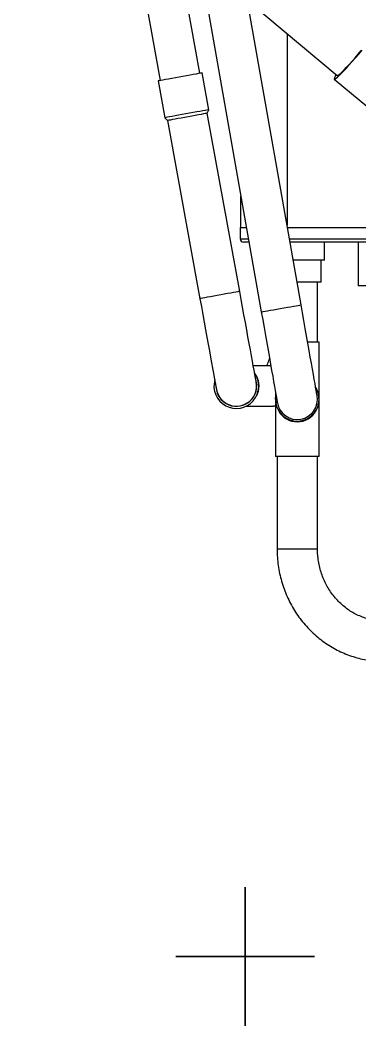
# Model space of a CAD drawing. Header units: millimetres. Extents: x -69706 to 52883, y -6882 to 68885.
# Drawn here: x 6827 to 7014, y 62705 to 63258 of the extents above; entities that cross this region are included whole.
import ezdxf

# ---------------------------------------------------------------- set-up
doc = ezdxf.new("R2010")
doc.units = ezdxf.units.MM
doc.layers.add('B2F-H-EQ-P-T20001$0$M-HVAC-EQPM', color=134, linetype='Continuous')

# ---------------------------------------------------------------- blocks, each defined once
blk = doc.blocks.new('B2F-H-EQ-P-T20001$0$CH-B2C-05、09-1000RT_20201019')
at = {"color": 0, "linetype": 'Continuous', "lineweight": 25}
for p, q in [((2912.32, 2206.97), (2989.38, 1783.77)), ((3011.24, 1787.75), (2936.05, 2200.68)), ((2953.7, 2174.17), (3044.97, 1656.57)), ((3066.86, 1660.43), (2975.59, 2178.03)), ((3037.35, 1827.78), (3086.74, 1786.57)), ((3059.15, 1809.59), (3059.15, 1704.16)), ((3016.15, 1767.74), (3012.47, 1787.98)), ((2988.15, 1783.55), (2991.84, 1763.31)), ((3085.11, 1784.62), (3108.27, 1765.3)), ((3015.25, 1765.76), (3016.15, 1767.74)), ((3033.08, 1667.8), (3015.25, 1765.76)), ((2991.84, 1763.31), (2993.38, 1761.78)), ((2993.38, 1761.78), (3011.22, 1663.82)), ((3033.75, 1702.89), (3033.75, 1720.22)), ((3033.35, 1702.89), (3033.35, 1696.66)), ((3033.35, 1702.89), (3036.8, 1702.89)), ((3059.37, 1702.89), (3120.75, 1702.89)), ((3033.35, 1696.66), (3037.9, 1696.66)), ((3038.21, 1694.89), (3035.13, 1694.89)), ((3060.47, 1696.66), (3120.75, 1696.66)), ((3120.75, 1694.89), (3060.78, 1694.89)), ((3079.74, 1684.99), (3079.74, 1694.89)), ((3098.27, 1694.89), (3098.27, 1670.89)), ((3079.74, 1684.99), (3062.53, 1684.99)), ((3077.91, 1672.99), (3077.91, 1684.99)), ((3077.91, 1672.99), (3064.64, 1672.99)), ((3075.85, 1639.96), (3075.85, 1672.99)), ((3131.27, 1670.89), (3098.27, 1670.89)), ((3076.74, 1639.96), (3070.47, 1639.96)), ((3076.74, 1608.47), (3076.74, 1639.96)), ((3050.19, 1626.95), (3040.52, 1626.95)), ((3052.73, 1612.54), (3052.73, 1576.97)), ((3036.63, 1604.72), (3051.59, 1604.72)), ((3051.59, 1604.72), (3052.73, 1604.8)), ((3076.74, 1576.97), (3076.74, 1608.47)), ((3064.73, 1576.97), (3052.73, 1576.97)), ((3053.62, 1576.97), (3053.62, 1526.25)), ((3076.74, 1576.97), (3064.73, 1576.97)), ((3075.85, 1526.25), (3075.85, 1576.97)), ((3053.62, 1526.25), (3075.85, 1526.25)), ((3036.12, 1340.1), (3036.12, 1302.01)), ((3036.12, 1340.1), (3036.12, 1340.1)), ((3036.12, 1302.01), (3036.12, 1340.1)), ((2998.02, 1302.01), (3036.12, 1302.01)), ((2998.02, 1302), (2998.02, 1302.01)), ((3036.12, 1302), (2998.02, 1302)), ((3036.12, 1302.01), (3074.22, 1302.01)), ((3036.12, 1302), (3036.12, 1263.9)), ((3074.22, 1302), (3036.12, 1302)), ((3036.12, 1263.9), (3036.12, 1302)), ((3074.22, 1302.01), (3074.22, 1302)), ((3036.12, 1263.9), (3036.12, 1263.9))]:
    blk.add_line(p, q, dxfattribs=at)
at = {"color": 0, "linetype": 'Continuous', "lineweight": 25, "flags": 128}
for points in [[(3085.06, 1784.76), (3085.18, 1784.59), (3085.51, 1784.69), (3086.07, 1785.06), (3086.84, 1785.7), (3087.8, 1786.59), (3088.95, 1787.71), (3090.27, 1789.07), (3091.73, 1790.62), (3093.32, 1792.35), (3095.01, 1794.23), (3096.77, 1796.24), (3098.59, 1798.34), (3100.42, 1800.51)], [(3086.74, 1786.57), (3086.81, 1786.54), (3087.15, 1786.66), (3087.7, 1787.05), (3088.47, 1787.71), (3089.44, 1788.61), (3090.58, 1789.75), (3091.89, 1791.11), (3093.33, 1792.66), (3094.88, 1794.38), (3096.53, 1796.24), (3098.23, 1798.2), (3099.96, 1800.23)], [(3012.47, 1787.98), (3012.42, 1787.97), (3012.07, 1787.91), (3011.39, 1787.78), (3010.38, 1787.6), (3009.09, 1787.36), (3007.54, 1787.08), (3005.78, 1786.76), (3003.87, 1786.41), (3001.85, 1786.04), (2999.79, 1785.67), (2997.75, 1785.3), (2995.78, 1784.94), (2993.93, 1784.6), (2992.28, 1784.3), (2990.85, 1784.04), (2989.69, 1783.83), (2988.85, 1783.68), (2988.33, 1783.58), (2988.15, 1783.55)], [(3016.15, 1767.74), (3016.11, 1767.73), (3015.76, 1767.66), (3015.07, 1767.54), (3014.07, 1767.36), (3012.77, 1767.12), (3011.22, 1766.84), (3009.47, 1766.52), (3007.55, 1766.17), (3005.54, 1765.8), (3003.48, 1765.43), (3001.43, 1765.06), (2999.46, 1764.7), (2997.62, 1764.36), (2995.96, 1764.06), (2994.54, 1763.8), (2993.38, 1763.59), (2992.53, 1763.43), (2992.01, 1763.34), (2991.84, 1763.31)], [(3015.25, 1765.76), (3015.2, 1765.76), (3014.85, 1765.69), (3014.16, 1765.57), (3013.16, 1765.38), (3011.87, 1765.15), (3010.34, 1764.87), (3008.61, 1764.56), (3006.75, 1764.22), (3004.8, 1763.86), (3002.85, 1763.51), (3000.93, 1763.16), (2999.13, 1762.83), (2997.5, 1762.53), (2996.08, 1762.27), (2994.93, 1762.06), (2994.08, 1761.91), (2993.56, 1761.81), (2993.38, 1761.78), (2993.38, 1761.78)], [(3033.08, 1667.8), (3033.04, 1667.8), (3032.69, 1667.73), (3032, 1667.61), (3030.99, 1667.42), (3029.71, 1667.19), (3028.17, 1666.91), (3026.45, 1666.6), (3024.58, 1666.26), (3022.64, 1665.9), (3020.68, 1665.55), (3018.77, 1665.2), (3016.97, 1664.87), (3015.33, 1664.57), (3013.92, 1664.31), (3012.76, 1664.1), (3011.91, 1663.95), (3011.39, 1663.85), (3011.22, 1663.82), (3011.22, 1663.82)], [(3042.18, 1617.83), (3042.15, 1618.02), (3042.05, 1618.58), (3041.87, 1619.53), (3041.63, 1620.84), (3041.33, 1622.51), (3040.96, 1624.52), (3040.54, 1626.86), (3040.05, 1629.52), (3039.52, 1632.46), (3038.93, 1635.68), (3038.3, 1639.14), (3037.63, 1642.81), (3036.93, 1646.68), (3036.2, 1650.71), (3035.44, 1654.87), (3034.66, 1659.13), (3033.88, 1663.45), (3033.08, 1667.8)], [(3011.22, 1663.82), (3012.01, 1659.47), (3012.8, 1655.14), (3013.57, 1650.89), (3014.33, 1646.73), (3015.06, 1642.7), (3015.77, 1638.83), (3016.44, 1635.16), (3017.07, 1631.7), (3017.65, 1628.48), (3018.19, 1625.54), (3018.67, 1622.88), (3019.1, 1620.54), (3019.47, 1618.53), (3019.77, 1616.86), (3020.01, 1615.55), (3020.18, 1614.6), (3020.28, 1614.03), (3020.32, 1613.84)], [(3044.97, 1656.57), (3045.01, 1656.58), (3045.36, 1656.64), (3046.05, 1656.76), (3047.06, 1656.94), (3048.35, 1657.16), (3049.88, 1657.43), (3051.61, 1657.74), (3053.48, 1658.07), (3055.42, 1658.41), (3057.38, 1658.76), (3059.3, 1659.09), (3061.1, 1659.41), (3062.74, 1659.7), (3064.15, 1659.95), (3065.31, 1660.15), (3066.16, 1660.3), (3066.68, 1660.4), (3066.86, 1660.43)], [(3075.68, 1610.4), (3075.65, 1610.59), (3075.54, 1611.16), (3075.38, 1612.1), (3075.15, 1613.42), (3074.85, 1615.09), (3074.5, 1617.1), (3074.08, 1619.45), (3073.61, 1622.1), (3073.1, 1625.05), (3072.53, 1628.27), (3071.92, 1631.73), (3071.27, 1635.41), (3070.59, 1639.28), (3069.87, 1643.32), (3069.14, 1647.48), (3068.39, 1651.74), (3067.63, 1656.07), (3066.86, 1660.43)], [(3044.97, 1656.57), (3045.74, 1652.21), (3046.5, 1647.88), (3047.25, 1643.62), (3047.99, 1639.46), (3048.7, 1635.42), (3049.38, 1631.55), (3050.03, 1627.87), (3050.64, 1624.41), (3051.21, 1621.19), (3051.73, 1618.24), (3052.2, 1615.59), (3052.61, 1613.24), (3052.96, 1611.23), (3053.26, 1609.56), (3053.49, 1608.24), (3053.66, 1607.3), (3053.76, 1606.73), (3053.79, 1606.54)], [(3052.73, 1608.47), (3052.92, 1610.55), (3053, 1611)], [(3052.73, 1604.79), (3052.55, 1604.77), (3051.59, 1604.72)]]:
    blk.add_lwpolyline(points, dxfattribs=at)
at = {"color": 0, "linetype": 'Continuous', "lineweight": 25}
for centre, radius, start, end in [((3092.95, 1782.25), 8.28, 144.8071, 162.4053), ((3035.13, 1696.66), 1.78, 180, 270), ((3031.25, 1615.83), 12.34, 164.5051, 36.1349), ((3032.28, 1615.83), 11.44, 330.5643, 29.4357), ((3031.25, 1615.83), 11.2, 183.0966, 17.5434), ((3031.25, 1615.83), 11.11, 190.32, 10.32), ((3064.73, 1608.47), 12, 180, 32.1916), ((3064.73, 1608.47), 11.11, 190, 10)]:
    blk.add_arc(centre, radius, start, end, dxfattribs=at)
for start_param, end_param in [(1.570796, 2.140443), (4.502655, 4.712389), (4.712389, 7.853982)]:
    blk.add_ellipse((3064.73, 1608.47), major_axis=(0, -12.38), ratio=0.969231, start_param=start_param, end_param=end_param, dxfattribs=at)
for points, knots in [([(3049.45, 1631.14), (3049.38, 1630.88), (3049.1, 1629.96), (3048.64, 1628.67), (3048.18, 1627.52), (3047.96, 1627.06), (3047.9, 1626.95)], [0, 0, 0, 0, 0.142508, 0.516174, 0.878044, 1, 1, 1, 1]), ([(3053.62, 1526.25), (3053.63, 1525.4), (3053.66, 1523.07), (3053.95, 1519.28), (3054.57, 1514.88), (3055.49, 1510.54), (3056.71, 1506.29), (3058.21, 1502.13), (3060, 1498.1), (3062.05, 1494.21), (3064.36, 1490.49), (3066.92, 1486.95), (3069.72, 1483.62), (3072.73, 1480.51), (3075.95, 1477.63), (3079.35, 1475), (3082.93, 1472.64), (3086.65, 1470.55), (3090.51, 1468.75), (3094.47, 1467.24), (3098.53, 1466.04), (3102.66, 1465.15), (3106.83, 1464.57), (3110.11, 1464.35), (3111.99, 1464.34), (3112.47, 1464.33)], [0, 0, 0, 0, 0.026235, 0.072097, 0.117968, 0.163837, 0.209699, 0.255551, 0.301387, 0.347202, 0.392992, 0.438752, 0.484477, 0.530163, 0.575805, 0.621403, 0.666953, 0.712454, 0.757908, 0.803317, 0.848683, 0.894011, 0.939309, 0.984581, 1, 1, 1, 1]), ([(3112.47, 1486.56), (3111.98, 1486.57), (3110.39, 1486.59), (3107.72, 1486.84), (3104.5, 1487.46), (3101.35, 1488.38), (3098.28, 1489.61), (3095.32, 1491.13), (3092.51, 1492.92), (3089.85, 1494.98), (3087.37, 1497.28), (3085.1, 1499.81), (3083.04, 1502.55), (3081.21, 1505.47), (3079.64, 1508.56), (3078.32, 1511.78), (3077.27, 1515.12), (3076.5, 1518.54), (3076.02, 1521.96), (3075.86, 1524.54), (3075.85, 1525.95), (3075.85, 1526.25)], [0, 0, 0, 0, 0.026252, 0.0838, 0.141342, 0.198814, 0.256175, 0.31339, 0.370441, 0.427316, 0.484016, 0.540548, 0.596924, 0.653161, 0.709276, 0.765288, 0.821213, 0.877068, 0.93287, 0.985682, 1, 1, 1, 1])]:
    blk.add_open_spline(points, degree=3, knots=knots, dxfattribs=at)

msp = doc.modelspace()

# ---------------------------------------------------------------- block references
at = {"layer": 'B2F-H-EQ-P-T20001$0$M-HVAC-EQPM'}
msp.add_blockref('B2F-H-EQ-P-T20001$0$CH-B2C-05、09-1000RT_20201019', (3914.631, 61441.218, 8.109), dxfattribs=at)

doc.saveas('drawing.dxf')
